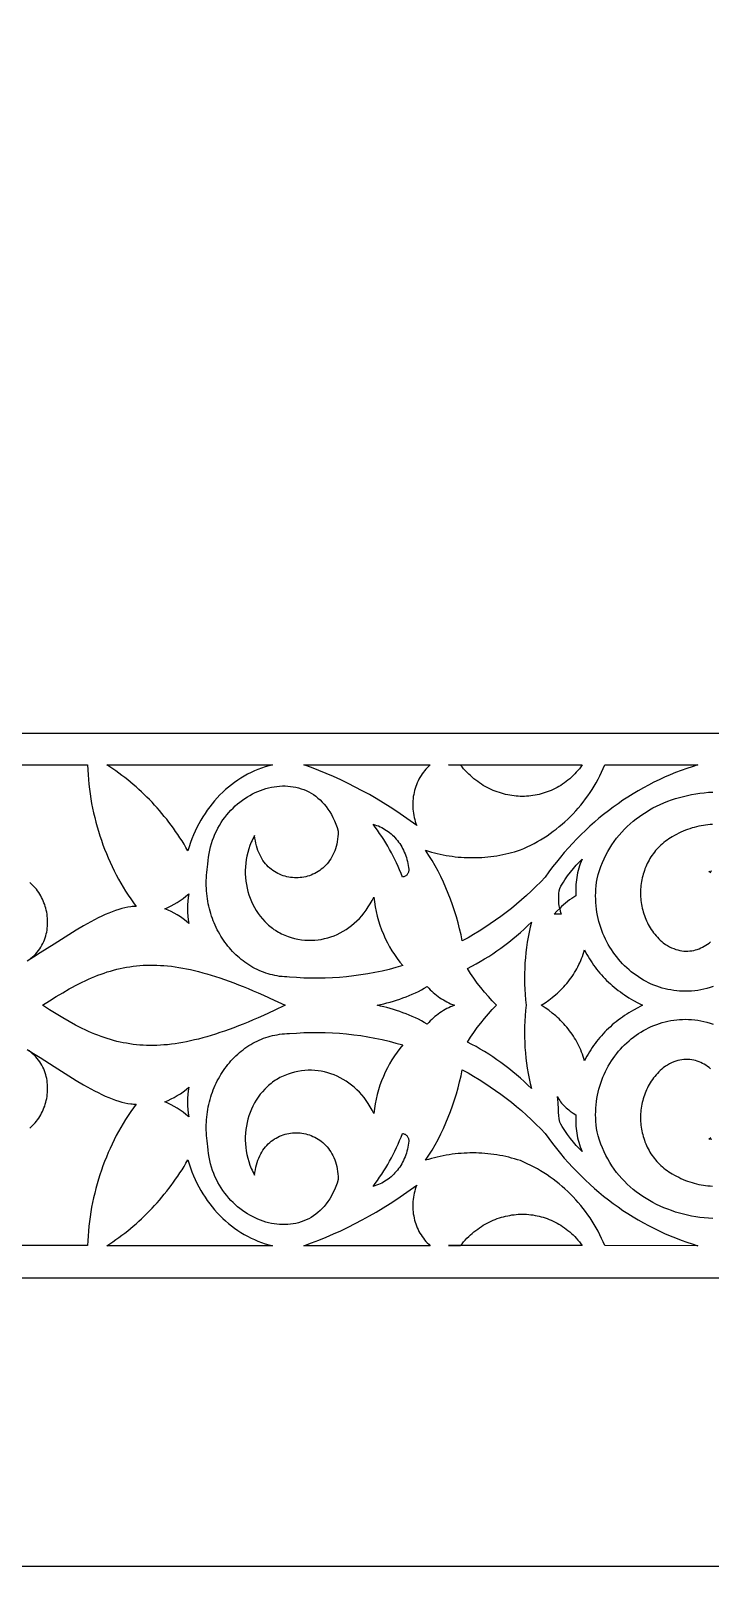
# Model space of a CAD drawing. Extents: x 1336 to 2036, y -730 to 370.
# Drawn here: x 1792.6 to 1898.6, y -729.8 to -490.3 of the extents above; entities that cross this region are included whole.
import ezdxf

# ---------------------------------------------------------------- set-up
doc = ezdxf.new("R2010")
doc.units = 0
doc.layers.add('LAYER_1', color=18, linetype='CONTINUOUS')
doc.layers.add('LAYER_2', color=4, linetype='CONTINUOUS')

msp = doc.modelspace()

# ---------------------------------------------------------------- linework, layer by layer
at = {"layer": 'LAYER_1'}
for points in [[(1335.73, -729.84), (2035.73, -729.84), (2035.73, 370.16), (1335.73, 370.16)], [(1830.31, -604.84), (1829.73, -604.99), (1829.16, -605.16), (1828.6, -605.35), (1828.04, -605.56), (1827.49, -605.79), (1826.96, -606.04), (1826.43, -606.31), (1825.9, -606.6), (1825.39, -606.9), (1824.89, -607.23), (1824.4, -607.57), (1823.92, -607.93), (1823.45, -608.3), (1822.99, -608.7), (1822.55, -609.11), (1822.11, -609.53), (1821.69, -609.97), (1821.28, -610.43), (1820.89, -610.9), (1820.51, -611.39), (1820.14, -611.89), (1819.79, -612.4), (1819.45, -612.93), (1819.12, -613.47), (1818.82, -614.02), (1818.52, -614.59), (1818.25, -615.17), (1817.99, -615.76), (1817.74, -616.36), (1817.52, -616.97), (1817.31, -617.6), (1817.12, -618.23), (1816.81, -617.71), (1816.51, -617.2), (1816.19, -616.7), (1815.87, -616.2), (1815.54, -615.7), (1815.2, -615.21), (1814.86, -614.73), (1814.51, -614.26), (1814.16, -613.79), (1813.8, -613.32), (1813.43, -612.87), (1813.06, -612.42), (1812.68, -611.97), (1812.3, -611.53), (1811.91, -611.1), (1811.51, -610.68), (1811.11, -610.26), (1810.7, -609.85), (1810.29, -609.44), (1809.87, -609.05), (1809.45, -608.66), (1809.02, -608.27), (1808.59, -607.9), (1808.15, -607.53), (1807.71, -607.17), (1807.26, -606.81), (1806.8, -606.47), (1806.35, -606.13), (1805.88, -605.79), (1805.42, -605.47), (1804.94, -605.15), (1804.47, -604.85)], [(1854.94, -604.85), (1854.7, -605.06), (1854.48, -605.28), (1854.26, -605.51), (1854.05, -605.75), (1853.86, -606), (1853.67, -606.26), (1853.5, -606.52), (1853.33, -606.79), (1853.18, -607.07), (1853.04, -607.35), (1852.9, -607.64), (1852.78, -607.94), (1852.67, -608.23), (1852.57, -608.54), (1852.49, -608.85), (1852.41, -609.16), (1852.35, -609.47), (1852.29, -609.79), (1852.25, -610.11), (1852.22, -610.44), (1852.21, -610.76), (1852.2, -611.09), (1852.21, -611.41), (1852.23, -611.74), (1852.26, -612.06), (1852.3, -612.39), (1852.36, -612.71), (1852.43, -613.04), (1852.51, -613.36), (1852.6, -613.68), (1852.71, -613.99), (1852.83, -614.31), (1851.81, -613.55), (1850.77, -612.82), (1849.72, -612.11), (1848.67, -611.42), (1847.6, -610.75), (1846.52, -610.1), (1845.43, -609.47), (1844.33, -608.87), (1843.23, -608.29), (1842.11, -607.73), (1840.99, -607.19), (1839.85, -606.67), (1838.71, -606.18), (1837.56, -605.71), (1836.4, -605.26), (1835.23, -604.84)], [(1896.72, -604.85), (1895.83, -605.12), (1894.96, -605.41), (1894.09, -605.72), (1893.22, -606.05), (1892.37, -606.4), (1891.52, -606.76), (1890.68, -607.15), (1889.84, -607.55), (1889.02, -607.98), (1888.2, -608.42), (1887.39, -608.88), (1886.59, -609.35), (1885.8, -609.85), (1885.02, -610.36), (1884.25, -610.89), (1883.49, -611.43), (1882.74, -612), (1882, -612.58), (1881.27, -613.17), (1880.56, -613.78), (1879.85, -614.41), (1879.15, -615.06), (1878.47, -615.72), (1877.8, -616.39), (1877.14, -617.08), (1876.49, -617.79), (1875.86, -618.51), (1875.24, -619.25), (1874.63, -620), (1874.03, -620.76), (1873.45, -621.54), (1872.89, -622.34), (1872.17, -623.08), (1871.44, -623.81), (1870.7, -624.52), (1869.94, -625.22), (1869.17, -625.9), (1868.39, -626.57), (1867.6, -627.22), (1866.79, -627.85), (1865.97, -628.47), (1865.14, -629.07), (1864.3, -629.65), (1863.45, -630.21), (1862.58, -630.76), (1861.71, -631.29), (1860.83, -631.8), (1859.94, -632.29), (1859.74, -631.34), (1859.52, -630.39), (1859.28, -629.45), (1859.02, -628.52), (1858.74, -627.59), (1858.43, -626.68), (1858.1, -625.78), (1857.75, -624.88), (1857.38, -624), (1856.99, -623.13), (1856.58, -622.27), (1856.15, -621.42), (1855.69, -620.59), (1855.22, -619.76), (1854.72, -618.96), (1854.21, -618.16), (1854.66, -618.3), (1855.12, -618.43), (1855.58, -618.56), (1856.04, -618.67), (1856.5, -618.77), (1856.96, -618.87), (1857.42, -618.95), (1857.88, -619.03), (1858.35, -619.1), (1858.81, -619.16), (1859.28, -619.21), (1859.74, -619.25), (1860.21, -619.28), (1860.68, -619.3), (1861.14, -619.31), (1861.61, -619.31), (1862.08, -619.3), (1862.54, -619.29), (1863.01, -619.26), (1863.48, -619.23), (1863.94, -619.19), (1864.41, -619.13), (1864.87, -619.07), (1865.34, -619), (1865.8, -618.92), (1866.26, -618.83), (1866.72, -618.73), (1867.18, -618.63), (1867.64, -618.51), (1868.1, -618.38), (1868.55, -618.25), (1869, -618.1), (1869.55, -617.87), (1870.08, -617.63), (1870.61, -617.37), (1871.14, -617.1), (1871.65, -616.81), (1872.16, -616.51), (1872.67, -616.2), (1873.16, -615.88), (1873.65, -615.55), (1874.13, -615.2), (1874.6, -614.84), (1875.06, -614.47), (1875.51, -614.09), (1875.96, -613.7), (1876.4, -613.29), (1876.82, -612.88), (1877.24, -612.45), (1877.65, -612.01), (1878.04, -611.57), (1878.43, -611.11), (1878.81, -610.64), (1879.17, -610.16), (1879.53, -609.67), (1879.87, -609.17), (1880.2, -608.66), (1880.52, -608.15), (1880.83, -607.62), (1881.13, -607.08), (1881.41, -606.54), (1881.68, -605.99), (1881.94, -605.42), (1882.18, -604.85)], [(1878.66, -604.85), (1878.44, -605.15), (1878.21, -605.45), (1877.97, -605.73), (1877.73, -606), (1877.48, -606.26), (1877.22, -606.52), (1876.96, -606.76), (1876.7, -607), (1876.43, -607.22), (1876.16, -607.44), (1875.88, -607.64), (1875.59, -607.84), (1875.31, -608.03), (1875.02, -608.2), (1874.72, -608.37), (1874.42, -608.53), (1874.12, -608.68), (1873.82, -608.82), (1873.51, -608.94), (1873.2, -609.06), (1872.89, -609.17), (1872.57, -609.27), (1872.25, -609.37), (1871.93, -609.45), (1871.61, -609.52), (1871.29, -609.58), (1870.96, -609.63), (1870.64, -609.68), (1870.31, -609.71), (1869.98, -609.73), (1869.65, -609.75), (1869.32, -609.75), (1868.99, -609.75), (1868.66, -609.73), (1868.33, -609.71), (1868.01, -609.68), (1867.68, -609.63), (1867.35, -609.58), (1867.02, -609.52), (1866.69, -609.45), (1866.37, -609.36), (1866.04, -609.27), (1865.72, -609.17), (1865.4, -609.06), (1865.08, -608.94), (1864.77, -608.81), (1864.45, -608.68), (1864.14, -608.53), (1863.83, -608.37), (1863.53, -608.2), (1863.22, -608.03), (1862.92, -607.84), (1862.63, -607.64), (1862.34, -607.44), (1862.05, -607.22), (1861.76, -607), (1861.48, -606.76), (1861.21, -606.52), (1860.94, -606.27), (1860.67, -606), (1860.41, -605.73), (1860.15, -605.45), (1859.9, -605.16), (1859.66, -604.86), (1857.77, -604.85)], [(1820.24, -620.33), (1820.28, -619.77), (1820.34, -619.21), (1820.43, -618.67), (1820.53, -618.13), (1820.66, -617.61), (1820.8, -617.1), (1820.96, -616.59), (1821.14, -616.11), (1821.34, -615.63), (1821.56, -615.16), (1821.79, -614.71), (1822.04, -614.27), (1822.3, -613.84), (1822.58, -613.43), (1822.87, -613.03), (1823.17, -612.64), (1823.49, -612.27), (1823.82, -611.91), (1824.16, -611.57), (1824.5, -611.24), (1824.86, -610.93), (1825.23, -610.63), (1825.61, -610.35), (1826, -610.08), (1826.39, -609.83), (1826.79, -609.59), (1827.19, -609.37), (1827.6, -609.17), (1828.02, -608.99), (1828.44, -608.82), (1828.86, -608.67), (1829.29, -608.54), (1829.71, -608.42), (1830.14, -608.33), (1830.57, -608.25), (1831, -608.19), (1831.43, -608.15), (1831.86, -608.13), (1832.29, -608.13), (1832.72, -608.15), (1833.14, -608.19), (1833.56, -608.25), (1833.97, -608.33), (1834.38, -608.43), (1834.79, -608.55), (1835.18, -608.69), (1835.57, -608.86), (1835.96, -609.04), (1836.33, -609.25), (1836.7, -609.48), (1837.06, -609.74), (1837.41, -610.01), (1837.74, -610.31), (1838.07, -610.63), (1838.38, -610.98), (1838.69, -611.35), (1838.97, -611.74), (1839.25, -612.16), (1839.51, -612.6), (1839.75, -613.07), (1839.98, -613.56), (1840.19, -614.08), (1840.39, -614.62), (1840.57, -615.19), (1840.56, -615.62), (1840.53, -616.03), (1840.48, -616.43), (1840.42, -616.82), (1840.34, -617.2), (1840.25, -617.57), (1840.14, -617.92), (1840.02, -618.26), (1839.89, -618.58), (1839.74, -618.89), (1839.58, -619.19), (1839.41, -619.48), (1839.23, -619.76), (1839.03, -620.02), (1838.83, -620.26), (1838.62, -620.5), (1838.39, -620.72), (1838.16, -620.93), (1837.92, -621.12), (1837.68, -621.3), (1837.42, -621.47), (1837.16, -621.63), (1836.9, -621.77), (1836.63, -621.9), (1836.35, -622.02), (1836.07, -622.12), (1835.78, -622.21), (1835.5, -622.28), (1835.21, -622.34), (1834.91, -622.39), (1834.62, -622.43), (1834.32, -622.45), (1834.03, -622.46), (1833.73, -622.45), (1833.44, -622.43), (1833.14, -622.4), (1832.85, -622.35), (1832.56, -622.29), (1832.27, -622.22), (1831.99, -622.13), (1831.71, -622.03), (1831.43, -621.91), (1831.16, -621.78), (1830.89, -621.64), (1830.63, -621.48), (1830.38, -621.31), (1830.13, -621.13), (1829.9, -620.93), (1829.66, -620.72), (1829.44, -620.49), (1829.23, -620.25), (1829.02, -619.99), (1828.83, -619.73), (1828.65, -619.44), (1828.48, -619.15), (1828.32, -618.83), (1828.17, -618.51), (1828.04, -618.17), (1827.92, -617.82), (1827.81, -617.45), (1827.72, -617.06), (1827.64, -616.67), (1827.58, -616.26), (1827.53, -615.83), (1827.39, -616.09), (1827.26, -616.35), (1827.13, -616.61), (1827.01, -616.88), (1826.8, -617.41), (1826.61, -617.95), (1826.45, -618.5), (1826.32, -619.06), (1826.21, -619.61), (1826.14, -620.17), (1826.09, -620.73), (1826.07, -621.29), (1826.07, -621.85), (1826.1, -622.41), (1826.16, -622.96), (1826.24, -623.51), (1826.35, -624.05), (1826.48, -624.58), (1826.64, -625.11), (1826.82, -625.62), (1827.02, -626.13), (1827.25, -626.62), (1827.5, -627.1), (1827.78, -627.57), (1828.07, -628.02), (1828.39, -628.45), (1828.74, -628.87), (1829.1, -629.26), (1829.48, -629.64), (1829.68, -629.82), (1829.89, -630), (1830.1, -630.17), (1830.32, -630.33), (1830.54, -630.49), (1830.76, -630.64), (1830.99, -630.78), (1831.23, -630.92), (1831.47, -631.05), (1831.72, -631.18), (1832.22, -631.41), (1832.74, -631.61), (1833.25, -631.78), (1833.77, -631.92), (1834.29, -632.03), (1834.82, -632.11), (1835.34, -632.17), (1835.86, -632.2), (1836.38, -632.2), (1836.9, -632.18), (1837.42, -632.12), (1837.93, -632.05), (1838.43, -631.94), (1838.94, -631.81), (1839.43, -631.66), (1839.92, -631.48), (1840.4, -631.27), (1840.87, -631.04), (1841.34, -630.79), (1841.79, -630.51), (1842.23, -630.21), (1842.66, -629.89), (1843.08, -629.54), (1843.48, -629.17), (1843.87, -628.78), (1844.25, -628.37), (1844.6, -627.94), (1844.95, -627.48), (1845.27, -627), (1845.58, -626.51), (1845.86, -625.99), (1846.13, -625.45), (1846.22, -626.21), (1846.34, -626.96), (1846.49, -627.7), (1846.67, -628.43), (1846.87, -629.15), (1847.09, -629.86), (1847.34, -630.56), (1847.62, -631.24), (1847.92, -631.91), (1848.24, -632.57), (1848.59, -633.21), (1848.96, -633.83), (1849.35, -634.44), (1849.77, -635.02), (1850.21, -635.59), (1850.66, -636.15), (1849.58, -636.45), (1848.5, -636.74), (1847.41, -636.99), (1846.31, -637.22), (1845.21, -637.43), (1844.11, -637.61), (1843, -637.76), (1841.89, -637.88), (1840.78, -637.98), (1839.66, -638.05), (1838.55, -638.1), (1837.43, -638.12), (1836.31, -638.11), (1835.19, -638.08), (1834.07, -638.02), (1832.95, -637.93), (1832.57, -637.92), (1832.19, -637.9), (1831.81, -637.86), (1831.43, -637.82), (1831.06, -637.76), (1830.7, -637.69), (1830.33, -637.61), (1829.97, -637.52), (1829.62, -637.42), (1829.27, -637.31), (1828.92, -637.18), (1828.58, -637.05), (1828.24, -636.91), (1827.91, -636.75), (1827.58, -636.59), (1827.26, -636.42), (1826.94, -636.24), (1826.63, -636.04), (1826.33, -635.84), (1826.02, -635.63), (1825.73, -635.42), (1825.44, -635.19), (1825.16, -634.95), (1824.88, -634.71), (1824.61, -634.46), (1824.34, -634.2), (1824.08, -633.93), (1823.83, -633.66), (1823.59, -633.38), (1823.35, -633.09), (1823.12, -632.8), (1822.89, -632.49), (1822.68, -632.18), (1822.47, -631.87), (1822.26, -631.55), (1822.07, -631.22), (1821.88, -630.89), (1821.7, -630.55), (1821.53, -630.2), (1821.37, -629.85), (1821.21, -629.5), (1821.07, -629.14), (1820.93, -628.78), (1820.8, -628.41), (1820.68, -628.03), (1820.57, -627.65), (1820.47, -627.27), (1820.37, -626.89), (1820.29, -626.5), (1820.22, -626.1), (1820.15, -625.71), (1820.1, -625.31), (1820.05, -624.91), (1820.02, -624.5), (1819.99, -624.09), (1819.98, -623.68), (1819.97, -623.27), (1819.98, -622.86), (1819.99, -622.44), (1820.02, -622.02), (1820.06, -621.6), (1820.11, -621.18), (1820.17, -620.76)], [(1846.01, -614.1), (1846.29, -614.18), (1846.57, -614.27), (1846.84, -614.37), (1847.11, -614.49), (1847.37, -614.61), (1847.62, -614.75), (1847.87, -614.9), (1848.12, -615.05), (1848.35, -615.22), (1848.58, -615.4), (1848.81, -615.58), (1849.02, -615.78), (1849.23, -615.98), (1849.43, -616.19), (1849.63, -616.41), (1849.82, -616.64), (1849.99, -616.88), (1850.17, -617.12), (1850.33, -617.37), (1850.48, -617.63), (1850.63, -617.89), (1850.76, -618.16), (1850.89, -618.44), (1851, -618.72), (1851.11, -619), (1851.21, -619.29), (1851.29, -619.59), (1851.37, -619.89), (1851.44, -620.2), (1851.49, -620.51), (1851.54, -620.82), (1851.57, -621.13), (1851.58, -621.24), (1851.57, -621.35), (1851.55, -621.46), (1851.53, -621.56), (1851.49, -621.66), (1851.45, -621.76), (1851.39, -621.85), (1851.33, -621.94), (1851.26, -622.02), (1851.19, -622.09), (1851.11, -622.16), (1851.02, -622.21), (1850.92, -622.26), (1850.82, -622.3), (1850.72, -622.32), (1850.61, -622.34), (1850.39, -621.78), (1850.16, -621.23), (1849.92, -620.68), (1849.67, -620.14), (1849.41, -619.6), (1849.15, -619.07), (1848.87, -618.54), (1848.59, -618.02), (1848.3, -617.51), (1847.99, -617), (1847.68, -616.5), (1847.37, -616.01), (1847.04, -615.52), (1846.71, -615.04), (1846.36, -614.56)], [(1878.63, -619.54), (1878.48, -619.89), (1878.34, -620.25), (1878.22, -620.61), (1878.11, -620.97), (1878.01, -621.33), (1877.93, -621.69), (1877.86, -622.05), (1877.8, -622.41), (1877.75, -622.76), (1877.71, -623.12), (1877.68, -623.48), (1877.66, -623.84), (1877.65, -624.19), (1877.65, -624.55), (1877.67, -625.25), (1877.34, -625.46), (1877.01, -625.68), (1876.69, -625.91), (1876.37, -626.15), (1876.05, -626.4), (1875.74, -626.66), (1875.44, -626.94), (1875.14, -627.22), (1875.07, -626.83), (1875.03, -626.45), (1875, -626.06), (1875, -625.67), (1875.01, -625.28), (1875.03, -624.9), (1875.08, -624.51), (1875.14, -624.12), (1875.33, -623.78), (1875.52, -623.44), (1875.73, -623.11), (1875.94, -622.79), (1876.15, -622.47), (1876.37, -622.17), (1876.81, -621.57), (1877.27, -621.01), (1877.73, -620.48), (1878.18, -619.99)], [(1817.24, -624.94), (1817.16, -625.52), (1817.1, -626.1), (1817.06, -626.68), (1817.05, -627.26), (1817.06, -627.84), (1817.1, -628.42), (1817.16, -629), (1817.24, -629.57), (1816.82, -629.21), (1816.38, -628.87), (1815.93, -628.55), (1815.46, -628.25), (1814.99, -627.97), (1814.5, -627.72), (1814.01, -627.5), (1813.5, -627.3), (1814, -627.08), (1814.5, -626.83), (1814.98, -626.57), (1815.46, -626.29), (1815.92, -625.98), (1816.37, -625.66), (1816.81, -625.31)], [(1875.35, -628.12), (1874.26, -628.12), (1874.69, -627.66), (1875.14, -627.22), (1875.23, -627.67)], [(1870.72, -629.35), (1870.53, -630.13), (1870.36, -630.92), (1870.21, -631.72), (1870.08, -632.51), (1869.96, -633.31), (1869.86, -634.12), (1869.78, -634.93), (1869.72, -635.74), (1869.68, -636.55), (1869.66, -637.37), (1869.65, -638.19), (1869.66, -639.02), (1869.69, -639.84), (1869.74, -640.67), (1869.8, -641.5), (1869.89, -642.34), (1869.8, -643.17), (1869.74, -644), (1869.69, -644.83), (1869.66, -645.66), (1869.65, -646.48), (1869.66, -647.31), (1869.68, -648.12), (1869.72, -648.94), (1869.78, -649.75), (1869.86, -650.56), (1869.96, -651.36), (1870.08, -652.16), (1870.21, -652.96), (1870.36, -653.75), (1870.53, -654.54), (1870.72, -655.33), (1870.15, -654.77), (1869.58, -654.23), (1869, -653.71), (1868.41, -653.19), (1867.81, -652.69), (1867.21, -652.21), (1866.59, -651.73), (1865.97, -651.27), (1865.34, -650.82), (1864.7, -650.39), (1864.06, -649.97), (1863.41, -649.56), (1862.75, -649.17), (1862.08, -648.79), (1861.41, -648.43), (1860.73, -648.08), (1861.22, -647.31), (1861.73, -646.56), (1862.27, -645.82), (1862.83, -645.1), (1863.41, -644.39), (1864.01, -643.69), (1864.62, -643.01), (1865.26, -642.34), (1864.62, -641.66), (1864.01, -640.98), (1863.41, -640.29), (1862.83, -639.58), (1862.27, -638.86), (1861.73, -638.12), (1861.22, -637.37), (1860.73, -636.6), (1861.41, -636.25), (1862.08, -635.88), (1862.75, -635.51), (1863.41, -635.11), (1864.06, -634.71), (1864.7, -634.29), (1865.34, -633.85), (1865.97, -633.41), (1866.59, -632.95), (1867.21, -632.47), (1867.81, -631.98), (1868.41, -631.48), (1869, -630.97), (1869.58, -630.44), (1870.15, -629.9)], [(1879.02, -633.69), (1879.19, -634.05), (1879.38, -634.4), (1879.57, -634.74), (1879.77, -635.08), (1879.98, -635.41), (1880.19, -635.74), (1880.42, -636.06), (1880.65, -636.38), (1880.89, -636.7), (1881.14, -637), (1881.39, -637.3), (1881.65, -637.6), (1881.92, -637.89), (1882.19, -638.18), (1882.47, -638.46), (1882.76, -638.73), (1883.06, -639), (1883.35, -639.26), (1883.66, -639.52), (1883.97, -639.77), (1884.29, -640.02), (1884.61, -640.26), (1884.94, -640.49), (1885.27, -640.72), (1885.95, -641.16), (1886.64, -641.58), (1887.36, -641.97), (1888.08, -642.34), (1887.36, -642.71), (1886.64, -643.1), (1885.95, -643.51), (1885.61, -643.73), (1885.27, -643.95), (1884.94, -644.18), (1884.61, -644.42), (1884.29, -644.66), (1883.97, -644.9), (1883.66, -645.15), (1883.35, -645.41), (1883.06, -645.68), (1882.76, -645.94), (1882.47, -646.22), (1882.19, -646.5), (1881.92, -646.78), (1881.65, -647.08), (1881.39, -647.37), (1881.14, -647.67), (1880.89, -647.98), (1880.65, -648.29), (1880.42, -648.61), (1880.19, -648.93), (1879.98, -649.26), (1879.77, -649.6), (1879.57, -649.94), (1879.38, -650.28), (1879.19, -650.63), (1879.02, -650.98), (1878.92, -650.64), (1878.81, -650.3), (1878.69, -649.97), (1878.56, -649.64), (1878.43, -649.31), (1878.29, -648.99), (1878.14, -648.67), (1877.98, -648.36), (1877.81, -648.05), (1877.64, -647.75), (1877.46, -647.45), (1877.27, -647.15), (1877.08, -646.86), (1876.88, -646.58), (1876.67, -646.3), (1876.45, -646.02), (1876.23, -645.75), (1876.01, -645.48), (1875.77, -645.22), (1875.53, -644.97), (1875.29, -644.72), (1875.04, -644.47), (1874.78, -644.24), (1874.52, -644), (1873.98, -643.55), (1873.43, -643.12), (1872.85, -642.72), (1872.26, -642.34), (1872.85, -641.96), (1873.43, -641.55), (1873.98, -641.13), (1874.52, -640.67), (1874.78, -640.44), (1875.04, -640.2), (1875.29, -639.96), (1875.53, -639.71), (1875.77, -639.45), (1876.01, -639.19), (1876.23, -638.93), (1876.45, -638.66), (1876.67, -638.38), (1876.88, -638.1), (1877.08, -637.82), (1877.27, -637.53), (1877.46, -637.23), (1877.64, -636.93), (1877.81, -636.63), (1877.98, -636.32), (1878.14, -636), (1878.29, -635.69), (1878.43, -635.37), (1878.56, -635.04), (1878.69, -634.71), (1878.81, -634.37), (1878.92, -634.04)], [(1794.42, -642.34), (1795.49, -641.64), (1796.54, -640.99), (1797.57, -640.37), (1798.59, -639.78), (1799.09, -639.51), (1799.59, -639.24), (1800.09, -638.98), (1800.59, -638.74), (1801.08, -638.5), (1801.58, -638.28), (1802.07, -638.06), (1802.56, -637.85), (1803.05, -637.66), (1803.55, -637.48), (1804.04, -637.3), (1804.53, -637.14), (1805.03, -636.99), (1805.52, -636.85), (1806.02, -636.72), (1806.52, -636.6), (1807.03, -636.5), (1807.53, -636.4), (1808.04, -636.32), (1808.55, -636.25), (1809.07, -636.19), (1809.59, -636.14), (1810.12, -636.1), (1810.65, -636.08), (1811.18, -636.07), (1811.72, -636.07), (1812.27, -636.08), (1812.82, -636.11), (1813.38, -636.15), (1813.95, -636.2), (1814.53, -636.26), (1815.11, -636.34), (1815.7, -636.43), (1816.3, -636.53), (1816.9, -636.65), (1817.52, -636.78), (1818.15, -636.92), (1818.78, -637.08), (1819.43, -637.25), (1820.08, -637.44), (1820.75, -637.63), (1821.43, -637.85), (1822.12, -638.07), (1822.82, -638.31), (1823.53, -638.57), (1824.26, -638.84), (1825, -639.12), (1825.75, -639.42), (1826.52, -639.73), (1827.3, -640.06), (1828.09, -640.4), (1828.9, -640.76), (1830.56, -641.52), (1832.29, -642.34), (1830.56, -643.16), (1828.9, -643.92), (1828.09, -644.28), (1827.3, -644.62), (1826.52, -644.95), (1825.75, -645.26), (1825, -645.56), (1824.26, -645.84), (1823.53, -646.11), (1822.82, -646.36), (1822.12, -646.6), (1821.43, -646.83), (1820.75, -647.04), (1820.08, -647.24), (1819.43, -647.43), (1818.78, -647.6), (1818.15, -647.75), (1817.52, -647.9), (1816.9, -648.03), (1816.3, -648.14), (1815.7, -648.25), (1815.11, -648.34), (1814.53, -648.41), (1813.95, -648.48), (1813.38, -648.53), (1812.82, -648.57), (1812.27, -648.59), (1811.72, -648.61), (1811.18, -648.61), (1810.65, -648.6), (1810.12, -648.57), (1809.59, -648.54), (1809.07, -648.49), (1808.55, -648.43), (1808.04, -648.36), (1807.53, -648.27), (1807.03, -648.18), (1806.52, -648.07), (1806.02, -647.96), (1805.52, -647.83), (1805.03, -647.69), (1804.53, -647.54), (1804.04, -647.37), (1803.55, -647.2), (1803.05, -647.02), (1802.56, -646.82), (1802.07, -646.62), (1801.58, -646.4), (1801.08, -646.18), (1800.59, -645.94), (1800.09, -645.69), (1799.59, -645.44), (1798.59, -644.89), (1797.57, -644.31), (1796.54, -643.69), (1795.49, -643.03)], [(1854.47, -639.42), (1854.7, -639.66), (1854.93, -639.9), (1855.17, -640.13), (1855.41, -640.35), (1855.66, -640.56), (1855.92, -640.77), (1856.18, -640.96), (1856.44, -641.15), (1856.71, -641.33), (1856.98, -641.5), (1857.26, -641.66), (1857.54, -641.82), (1857.83, -641.96), (1858.12, -642.1), (1858.41, -642.22), (1858.71, -642.34), (1858.41, -642.45), (1858.12, -642.58), (1857.83, -642.72), (1857.54, -642.86), (1857.26, -643.01), (1856.98, -643.17), (1856.71, -643.35), (1856.44, -643.52), (1856.18, -643.71), (1855.92, -643.91), (1855.66, -644.11), (1855.41, -644.33), (1855.17, -644.55), (1854.93, -644.78), (1854.7, -645.01), (1854.47, -645.26), (1854.01, -645), (1853.55, -644.75), (1853.08, -644.51), (1852.61, -644.29), (1852.13, -644.07), (1851.65, -643.87), (1851.16, -643.67), (1850.67, -643.49), (1850.18, -643.31), (1849.68, -643.15), (1849.19, -642.99), (1848.69, -642.84), (1848.18, -642.7), (1847.67, -642.57), (1847.17, -642.45), (1846.66, -642.34), (1847.17, -642.22), (1847.67, -642.1), (1848.18, -641.97), (1848.69, -641.83), (1849.19, -641.69), (1849.68, -641.53), (1850.18, -641.36), (1850.67, -641.19), (1851.16, -641.01), (1851.65, -640.81), (1852.13, -640.61), (1852.61, -640.39), (1853.08, -640.17), (1853.55, -639.93), (1854.01, -639.68)], [(1832.95, -646.75), (1834.07, -646.66), (1835.19, -646.6), (1836.31, -646.57), (1837.43, -646.56), (1838.55, -646.58), (1839.66, -646.62), (1840.78, -646.7), (1841.89, -646.79), (1843, -646.92), (1844.11, -647.07), (1845.21, -647.25), (1846.31, -647.45), (1847.41, -647.68), (1848.5, -647.94), (1849.58, -648.22), (1850.66, -648.53), (1850.21, -649.08), (1849.77, -649.65), (1849.35, -650.24), (1848.96, -650.85), (1848.59, -651.47), (1848.24, -652.11), (1847.92, -652.77), (1847.62, -653.44), (1847.34, -654.12), (1847.09, -654.82), (1846.87, -655.52), (1846.67, -656.24), (1846.49, -656.98), (1846.34, -657.72), (1846.22, -658.46), (1846.13, -659.22), (1845.86, -658.68), (1845.58, -658.17), (1845.27, -657.67), (1844.95, -657.2), (1844.6, -656.74), (1844.25, -656.31), (1843.87, -655.89), (1843.48, -655.5), (1843.08, -655.13), (1842.66, -654.79), (1842.23, -654.46), (1841.79, -654.16), (1841.34, -653.89), (1840.87, -653.63), (1840.4, -653.4), (1839.92, -653.2), (1839.43, -653.02), (1838.94, -652.86), (1838.43, -652.73), (1837.93, -652.63), (1837.42, -652.55), (1836.9, -652.5), (1836.38, -652.47), (1835.86, -652.48), (1835.34, -652.51), (1834.82, -652.56), (1834.29, -652.65), (1833.77, -652.76), (1833.25, -652.9), (1832.74, -653.07), (1832.22, -653.27), (1831.72, -653.5), (1831.47, -653.62), (1831.23, -653.76), (1830.99, -653.89), (1830.76, -654.04), (1830.54, -654.19), (1830.32, -654.35), (1830.1, -654.51), (1829.89, -654.68), (1829.68, -654.85), (1829.48, -655.04), (1829.1, -655.41), (1828.74, -655.81), (1828.39, -656.22), (1828.07, -656.66), (1827.78, -657.11), (1827.5, -657.57), (1827.25, -658.05), (1827.02, -658.55), (1826.82, -659.05), (1826.64, -659.57), (1826.48, -660.1), (1826.35, -660.63), (1826.24, -661.17), (1826.16, -661.72), (1826.1, -662.27), (1826.07, -662.83), (1826.07, -663.39), (1826.09, -663.94), (1826.14, -664.5), (1826.21, -665.06), (1826.32, -665.62), (1826.45, -666.17), (1826.61, -666.72), (1826.8, -667.26), (1827.01, -667.8), (1827.13, -668.06), (1827.26, -668.33), (1827.39, -668.59), (1827.53, -668.85), (1827.58, -668.42), (1827.64, -668.01), (1827.72, -667.61), (1827.81, -667.23), (1827.92, -666.86), (1828.04, -666.51), (1828.17, -666.17), (1828.32, -665.84), (1828.48, -665.53), (1828.65, -665.23), (1828.83, -664.95), (1829.02, -664.68), (1829.23, -664.43), (1829.44, -664.19), (1829.66, -663.96), (1829.9, -663.75), (1830.13, -663.55), (1830.38, -663.36), (1830.63, -663.19), (1830.89, -663.04), (1831.16, -662.89), (1831.43, -662.76), (1831.71, -662.65), (1831.99, -662.55), (1832.27, -662.46), (1832.56, -662.39), (1832.85, -662.33), (1833.14, -662.28), (1833.44, -662.25), (1833.73, -662.23), (1834.03, -662.22), (1834.32, -662.23), (1834.62, -662.25), (1834.91, -662.28), (1835.21, -662.33), (1835.5, -662.39), (1835.78, -662.47), (1836.07, -662.56), (1836.35, -662.66), (1836.63, -662.78), (1836.9, -662.91), (1837.16, -663.05), (1837.42, -663.2), (1837.68, -663.37), (1837.92, -663.55), (1838.16, -663.75), (1838.39, -663.96), (1838.62, -664.18), (1838.83, -664.41), (1839.03, -664.66), (1839.23, -664.92), (1839.41, -665.2), (1839.58, -665.48), (1839.74, -665.78), (1839.89, -666.09), (1840.02, -666.42), (1840.14, -666.76), (1840.25, -667.11), (1840.34, -667.47), (1840.42, -667.85), (1840.48, -668.24), (1840.53, -668.64), (1840.56, -669.06), (1840.57, -669.49), (1840.39, -670.06), (1840.19, -670.6), (1839.98, -671.12), (1839.75, -671.61), (1839.51, -672.08), (1839.25, -672.52), (1838.97, -672.94), (1838.69, -673.33), (1838.38, -673.7), (1838.07, -674.04), (1837.74, -674.37), (1837.41, -674.66), (1837.06, -674.94), (1836.7, -675.19), (1836.33, -675.42), (1835.96, -675.63), (1835.57, -675.82), (1835.18, -675.98), (1834.79, -676.13), (1834.38, -676.25), (1833.97, -676.35), (1833.56, -676.43), (1833.14, -676.49), (1832.72, -676.53), (1832.29, -676.54), (1831.86, -676.54), (1831.43, -676.52), (1831, -676.48), (1830.57, -676.42), (1830.14, -676.35), (1829.71, -676.25), (1829.29, -676.14), (1828.86, -676.01), (1828.44, -675.86), (1828.02, -675.69), (1827.6, -675.5), (1827.19, -675.3), (1826.79, -675.08), (1826.39, -674.85), (1826, -674.6), (1825.61, -674.33), (1825.23, -674.05), (1824.86, -673.75), (1824.5, -673.43), (1824.16, -673.11), (1823.82, -672.76), (1823.49, -672.4), (1823.17, -672.03), (1822.87, -671.65), (1822.58, -671.25), (1822.3, -670.83), (1822.04, -670.41), (1821.79, -669.97), (1821.56, -669.51), (1821.34, -669.05), (1821.14, -668.57), (1820.96, -668.08), (1820.8, -667.58), (1820.66, -667.07), (1820.53, -666.54), (1820.43, -666.01), (1820.34, -665.46), (1820.28, -664.91), (1820.24, -664.34), (1820.17, -663.92), (1820.11, -663.5), (1820.06, -663.08), (1820.02, -662.66), (1819.99, -662.24), (1819.98, -661.82), (1819.97, -661.41), (1819.98, -660.99), (1819.99, -660.58), (1820.02, -660.18), (1820.05, -659.77), (1820.1, -659.37), (1820.15, -658.97), (1820.22, -658.57), (1820.29, -658.18), (1820.37, -657.79), (1820.47, -657.4), (1820.57, -657.02), (1820.68, -656.64), (1820.8, -656.27), (1820.93, -655.9), (1821.07, -655.54), (1821.21, -655.18), (1821.37, -654.82), (1821.53, -654.47), (1821.7, -654.13), (1821.88, -653.79), (1822.07, -653.46), (1822.26, -653.13), (1822.47, -652.81), (1822.68, -652.49), (1822.89, -652.18), (1823.12, -651.88), (1823.35, -651.59), (1823.59, -651.3), (1823.83, -651.02), (1824.08, -650.74), (1824.34, -650.48), (1824.61, -650.22), (1824.88, -649.97), (1825.16, -649.72), (1825.44, -649.49), (1825.73, -649.26), (1826.02, -649.04), (1826.33, -648.83), (1826.63, -648.63), (1826.94, -648.44), (1827.26, -648.26), (1827.58, -648.09), (1827.91, -647.92), (1828.24, -647.77), (1828.58, -647.63), (1828.92, -647.49), (1829.27, -647.37), (1829.62, -647.26), (1829.97, -647.16), (1830.33, -647.07), (1830.7, -646.99), (1831.06, -646.92), (1831.43, -646.86), (1831.81, -646.81), (1832.19, -646.78), (1832.57, -646.76)], [(1859.94, -652.39), (1860.83, -652.88), (1861.71, -653.39), (1862.58, -653.92), (1863.45, -654.46), (1864.3, -655.03), (1865.14, -655.61), (1865.97, -656.21), (1866.79, -656.83), (1867.6, -657.46), (1868.39, -658.11), (1869.17, -658.77), (1869.94, -659.46), (1870.7, -660.15), (1871.44, -660.87), (1872.17, -661.6), (1872.89, -662.34), (1873.45, -663.13), (1874.03, -663.91), (1874.63, -664.68), (1875.24, -665.43), (1875.86, -666.17), (1876.49, -666.89), (1877.14, -667.59), (1877.8, -668.28), (1878.47, -668.96), (1879.15, -669.62), (1879.85, -670.26), (1880.56, -670.89), (1881.27, -671.51), (1882, -672.1), (1882.74, -672.68), (1883.49, -673.24), (1884.25, -673.79), (1885.02, -674.32), (1885.8, -674.83), (1886.59, -675.32), (1887.39, -675.8), (1888.2, -676.26), (1889.02, -676.7), (1889.84, -677.12), (1890.68, -677.53), (1891.52, -677.91), (1892.37, -678.28), (1893.22, -678.63), (1894.09, -678.96), (1894.96, -679.27), (1895.83, -679.56), (1896.72, -679.83), (1882.18, -679.82), (1881.94, -679.25), (1881.68, -678.69), (1881.41, -678.14), (1881.13, -677.59), (1880.83, -677.06), (1880.52, -676.53), (1880.2, -676.01), (1879.87, -675.5), (1879.53, -675.01), (1879.17, -674.52), (1878.81, -674.04), (1878.43, -673.57), (1878.04, -673.11), (1877.65, -672.66), (1877.24, -672.23), (1876.82, -671.8), (1876.4, -671.38), (1875.96, -670.98), (1875.51, -670.59), (1875.06, -670.2), (1874.6, -669.83), (1874.13, -669.48), (1873.65, -669.13), (1873.16, -668.79), (1872.67, -668.47), (1872.16, -668.16), (1871.65, -667.87), (1871.14, -667.58), (1870.61, -667.31), (1870.08, -667.05), (1869.55, -666.81), (1869, -666.57), (1868.55, -666.43), (1868.1, -666.29), (1867.64, -666.17), (1867.18, -666.05), (1866.72, -665.94), (1866.26, -665.84), (1865.8, -665.75), (1865.34, -665.67), (1864.87, -665.6), (1864.41, -665.54), (1863.94, -665.49), (1863.48, -665.45), (1863.01, -665.41), (1862.54, -665.39), (1862.08, -665.37), (1861.61, -665.37), (1861.14, -665.37), (1860.68, -665.38), (1860.21, -665.4), (1859.74, -665.43), (1859.28, -665.47), (1858.81, -665.52), (1858.35, -665.58), (1857.88, -665.65), (1857.42, -665.72), (1856.96, -665.81), (1856.5, -665.9), (1856.04, -666.01), (1855.58, -666.12), (1855.12, -666.24), (1854.66, -666.37), (1854.21, -666.51), (1854.72, -665.72), (1855.22, -664.91), (1855.69, -664.09), (1856.15, -663.25), (1856.58, -662.41), (1856.99, -661.55), (1857.38, -660.67), (1857.75, -659.79), (1858.1, -658.9), (1858.43, -658), (1858.74, -657.08), (1859.02, -656.16), (1859.28, -655.23), (1859.52, -654.29), (1859.74, -653.34)], [(1817.24, -655.1), (1817.16, -655.68), (1817.1, -656.26), (1817.06, -656.84), (1817.05, -657.42), (1817.06, -658), (1817.1, -658.58), (1817.16, -659.16), (1817.24, -659.73), (1816.81, -659.37), (1816.37, -659.02), (1815.92, -658.7), (1815.46, -658.39), (1814.98, -658.11), (1814.5, -657.84), (1814, -657.6), (1813.5, -657.38), (1814.01, -657.18), (1814.5, -656.95), (1814.99, -656.7), (1815.46, -656.43), (1815.93, -656.13), (1816.38, -655.81), (1816.82, -655.47)], [(1874.81, -656.55), (1874.91, -656.77), (1875.02, -656.98), (1875.15, -657.18), (1875.29, -657.38), (1875.44, -657.58), (1875.6, -657.77), (1875.78, -657.96), (1875.96, -658.14), (1876.16, -658.32), (1876.36, -658.5), (1876.56, -658.66), (1876.78, -658.83), (1877.22, -659.14), (1877.67, -659.42), (1877.65, -660.13), (1877.65, -660.48), (1877.66, -660.84), (1877.68, -661.2), (1877.71, -661.55), (1877.75, -661.91), (1877.8, -662.27), (1877.86, -662.63), (1877.93, -662.99), (1878.01, -663.35), (1878.11, -663.71), (1878.22, -664.07), (1878.34, -664.43), (1878.48, -664.78), (1878.63, -665.14), (1878.18, -664.68), (1877.73, -664.19), (1877.27, -663.67), (1876.81, -663.1), (1876.37, -662.51), (1876.15, -662.2), (1875.94, -661.89), (1875.73, -661.56), (1875.52, -661.23), (1875.33, -660.9), (1875.14, -660.55), (1875.06, -660.05), (1875.01, -659.55), (1874.97, -659.04), (1874.94, -658.54), (1874.89, -657.53), (1874.86, -657.04)], [(1850.61, -662.34), (1850.72, -662.35), (1850.82, -662.38), (1850.92, -662.42), (1851.02, -662.46), (1851.11, -662.52), (1851.19, -662.59), (1851.26, -662.66), (1851.33, -662.74), (1851.39, -662.83), (1851.45, -662.92), (1851.49, -663.02), (1851.53, -663.12), (1851.55, -663.22), (1851.57, -663.33), (1851.58, -663.43), (1851.57, -663.54), (1851.54, -663.86), (1851.49, -664.17), (1851.44, -664.48), (1851.37, -664.78), (1851.29, -665.09), (1851.21, -665.38), (1851.11, -665.67), (1851, -665.96), (1850.89, -666.24), (1850.76, -666.52), (1850.63, -666.79), (1850.48, -667.05), (1850.33, -667.31), (1850.17, -667.56), (1849.99, -667.8), (1849.82, -668.04), (1849.63, -668.26), (1849.43, -668.48), (1849.23, -668.7), (1849.02, -668.9), (1848.81, -669.09), (1848.58, -669.28), (1848.35, -669.46), (1848.12, -669.62), (1847.87, -669.78), (1847.62, -669.93), (1847.37, -670.06), (1847.11, -670.19), (1846.84, -670.3), (1846.57, -670.41), (1846.29, -670.5), (1846.01, -670.58), (1846.36, -670.11), (1846.71, -669.64), (1847.04, -669.16), (1847.37, -668.67), (1847.68, -668.17), (1847.99, -667.67), (1848.3, -667.17), (1848.59, -666.65), (1848.87, -666.13), (1849.15, -665.61), (1849.41, -665.08), (1849.67, -664.54), (1849.92, -664), (1850.16, -663.45), (1850.39, -662.9)], [(1817.12, -666.45), (1817.31, -667.08), (1817.52, -667.7), (1817.74, -668.32), (1817.99, -668.92), (1818.25, -669.51), (1818.52, -670.09), (1818.82, -670.65), (1819.12, -671.21), (1819.45, -671.75), (1819.79, -672.27), (1820.14, -672.79), (1820.51, -673.29), (1820.89, -673.77), (1821.28, -674.25), (1821.69, -674.7), (1822.11, -675.14), (1822.55, -675.57), (1822.99, -675.98), (1823.45, -676.37), (1823.92, -676.75), (1824.4, -677.11), (1824.89, -677.45), (1825.39, -677.77), (1825.9, -678.08), (1826.43, -678.37), (1826.96, -678.64), (1827.49, -678.89), (1828.04, -679.12), (1828.6, -679.33), (1829.16, -679.52), (1829.73, -679.69), (1830.31, -679.84), (1804.47, -679.83), (1804.94, -679.52), (1805.42, -679.21), (1805.88, -678.88), (1806.35, -678.55), (1806.8, -678.21), (1807.26, -677.86), (1807.71, -677.51), (1808.15, -677.15), (1808.59, -676.78), (1809.02, -676.4), (1809.45, -676.02), (1809.87, -675.63), (1810.29, -675.23), (1810.7, -674.83), (1811.11, -674.42), (1811.51, -674), (1811.91, -673.57), (1812.3, -673.14), (1812.68, -672.71), (1813.06, -672.26), (1813.43, -671.81), (1813.8, -671.35), (1814.16, -670.89), (1814.51, -670.42), (1814.86, -669.94), (1815.2, -669.46), (1815.54, -668.97), (1815.87, -668.48), (1816.19, -667.98), (1816.51, -667.48), (1816.81, -666.96)], [(1852.83, -670.37), (1852.71, -670.68), (1852.6, -671), (1852.51, -671.32), (1852.43, -671.64), (1852.36, -671.96), (1852.3, -672.29), (1852.26, -672.61), (1852.23, -672.94), (1852.21, -673.27), (1852.2, -673.59), (1852.21, -673.92), (1852.22, -674.24), (1852.25, -674.56), (1852.29, -674.88), (1852.35, -675.2), (1852.41, -675.52), (1852.49, -675.83), (1852.57, -676.14), (1852.67, -676.44), (1852.78, -676.74), (1852.9, -677.04), (1853.04, -677.33), (1853.18, -677.61), (1853.33, -677.89), (1853.5, -678.16), (1853.67, -678.42), (1853.86, -678.68), (1854.05, -678.93), (1854.26, -679.17), (1854.48, -679.4), (1854.7, -679.62), (1854.94, -679.83), (1835.23, -679.84), (1836.4, -679.41), (1837.56, -678.97), (1838.71, -678.5), (1839.85, -678), (1840.99, -677.49), (1842.11, -676.95), (1843.23, -676.39), (1844.33, -675.81), (1845.43, -675.2), (1846.52, -674.58), (1847.6, -673.93), (1848.67, -673.26), (1849.72, -672.57), (1850.77, -671.86), (1851.81, -671.12)], [(1859.66, -679.82), (1859.9, -679.52), (1860.15, -679.23), (1860.41, -678.95), (1860.67, -678.67), (1860.94, -678.41), (1861.21, -678.16), (1861.48, -677.91), (1861.76, -677.68), (1862.05, -677.45), (1862.34, -677.24), (1862.63, -677.03), (1862.92, -676.84), (1863.22, -676.65), (1863.53, -676.47), (1863.83, -676.31), (1864.14, -676.15), (1864.45, -676), (1864.77, -675.86), (1865.08, -675.73), (1865.4, -675.61), (1865.72, -675.5), (1866.04, -675.4), (1866.37, -675.31), (1866.69, -675.23), (1867.02, -675.16), (1867.35, -675.1), (1867.68, -675.04), (1868.01, -675), (1868.33, -674.97), (1868.66, -674.94), (1868.99, -674.93), (1869.32, -674.92), (1869.65, -674.93), (1869.98, -674.94), (1870.31, -674.97), (1870.64, -675), (1870.96, -675.04), (1871.29, -675.1), (1871.61, -675.16), (1871.93, -675.23), (1872.25, -675.31), (1872.57, -675.4), (1872.89, -675.5), (1873.2, -675.61), (1873.51, -675.73), (1873.82, -675.86), (1874.12, -676), (1874.42, -676.15), (1874.72, -676.31), (1875.02, -676.47), (1875.31, -676.65), (1875.59, -676.84), (1875.88, -677.03), (1876.16, -677.24), (1876.43, -677.45), (1876.7, -677.68), (1876.96, -677.91), (1877.22, -678.16), (1877.48, -678.41), (1877.73, -678.67), (1877.97, -678.95), (1878.21, -679.23), (1878.44, -679.52), (1878.66, -679.82), (1857.77, -679.82)]]:
    msp.add_lwpolyline(points, close=True, dxfattribs=at)
for points in [[(1782.24, -604.85), (1801.44, -604.85), (1801.48, -605.61), (1801.52, -606.37), (1801.58, -607.12), (1801.66, -607.87), (1801.75, -608.62), (1801.85, -609.37), (1801.96, -610.11), (1802.09, -610.85), (1802.24, -611.58), (1802.39, -612.31), (1802.56, -613.04), (1802.74, -613.76), (1802.94, -614.48), (1803.15, -615.19), (1803.37, -615.9), (1803.6, -616.6), (1803.85, -617.3), (1804.11, -617.99), (1804.38, -618.68), (1804.67, -619.36), (1804.97, -620.03), (1805.28, -620.69), (1805.6, -621.35), (1805.93, -622), (1806.28, -622.65), (1806.64, -623.29), (1807.01, -623.92), (1807.39, -624.54), (1807.79, -625.15), (1808.2, -625.75), (1808.61, -626.35), (1809.05, -626.94), (1808.84, -626.93), (1808.63, -626.93), (1808.42, -626.94), (1808.2, -626.96), (1807.75, -627.02), (1807.28, -627.11), (1806.8, -627.23), (1806.31, -627.38), (1805.8, -627.55), (1805.28, -627.74), (1804.75, -627.95), (1804.21, -628.19), (1803.66, -628.45), (1803.11, -628.72), (1802.55, -629.01), (1801.98, -629.31), (1801.41, -629.62), (1800.83, -629.95), (1799.67, -630.63), (1798.52, -631.34), (1797.37, -632.06), (1796.23, -632.78), (1794.05, -634.18), (1793.02, -634.83), (1792.04, -635.44)], [(1899.07, -639.41), (1898.6, -639.57), (1898.12, -639.7), (1897.64, -639.82), (1897.16, -639.92), (1896.68, -640.01), (1896.21, -640.07), (1895.73, -640.11), (1895.26, -640.14), (1894.79, -640.15), (1894.32, -640.15), (1893.86, -640.12), (1893.4, -640.08), (1892.94, -640.03), (1892.48, -639.95), (1892.03, -639.87), (1891.59, -639.76), (1891.15, -639.64), (1890.71, -639.51), (1890.28, -639.36), (1889.85, -639.19), (1889.43, -639.02), (1889.02, -638.82), (1888.61, -638.62), (1888.21, -638.4), (1887.82, -638.17), (1887.43, -637.92), (1887.05, -637.66), (1886.68, -637.39), (1886.32, -637.11), (1885.96, -636.81), (1885.62, -636.5), (1885.28, -636.19), (1884.96, -635.86), (1884.64, -635.51), (1884.33, -635.16), (1884.04, -634.8), (1883.75, -634.43), (1883.48, -634.05), (1883.21, -633.66), (1882.96, -633.26), (1882.72, -632.85), (1882.49, -632.43), (1882.28, -632), (1882.08, -631.57), (1881.89, -631.12), (1881.71, -630.67), (1881.55, -630.21), (1881.4, -629.75), (1881.27, -629.27), (1881.15, -628.79), (1881.04, -628.31), (1880.95, -627.82), (1880.88, -627.32), (1880.82, -626.81), (1880.78, -626.3), (1880.76, -625.79), (1880.75, -625.27), (1880.76, -624.75), (1880.78, -624.22), (1880.83, -623.68), (1880.89, -623.15), (1880.97, -622.61), (1881.15, -621.96), (1881.34, -621.32), (1881.56, -620.7), (1881.8, -620.09), (1882.06, -619.5), (1882.34, -618.93), (1882.64, -618.37), (1882.96, -617.82), (1883.3, -617.29), (1883.66, -616.78), (1884.03, -616.28), (1884.42, -615.8), (1884.82, -615.33), (1885.25, -614.88), (1885.68, -614.45), (1886.14, -614.03), (1886.61, -613.63), (1887.09, -613.24), (1887.58, -612.87), (1888.09, -612.52), (1888.62, -612.19), (1889.15, -611.87), (1889.7, -611.56), (1890.26, -611.28), (1890.83, -611.01), (1891.41, -610.76), (1892, -610.52), (1892.6, -610.3), (1893.21, -610.1), (1893.82, -609.92), (1894.45, -609.75), (1895.08, -609.6), (1895.72, -609.47), (1896.37, -609.36), (1897.03, -609.26), (1897.69, -609.18), (1898.35, -609.12), (1899.02, -609.08)], [(1898.99, -614.14), (1898.63, -614.16), (1898.27, -614.19), (1897.92, -614.23), (1897.56, -614.28), (1897.21, -614.34), (1896.85, -614.41), (1896.5, -614.49), (1896.15, -614.58), (1895.8, -614.68), (1895.45, -614.79), (1895.1, -614.91), (1894.75, -615.04), (1894.4, -615.18), (1894.06, -615.34), (1893.72, -615.5), (1893.38, -615.68), (1893.04, -615.86), (1892.71, -616.06), (1892.43, -616.22), (1892.17, -616.39), (1891.91, -616.56), (1891.65, -616.75), (1891.41, -616.94), (1891.17, -617.13), (1890.94, -617.34), (1890.72, -617.55), (1890.51, -617.76), (1890.3, -617.99), (1890.11, -618.21), (1889.92, -618.45), (1889.73, -618.69), (1889.56, -618.93), (1889.39, -619.18), (1889.23, -619.43), (1889.08, -619.69), (1888.94, -619.95), (1888.81, -620.22), (1888.68, -620.49), (1888.56, -620.76), (1888.45, -621.03), (1888.35, -621.31), (1888.25, -621.6), (1888.17, -621.88), (1888.09, -622.17), (1888.02, -622.46), (1887.96, -622.75), (1887.9, -623.04), (1887.86, -623.33), (1887.82, -623.63), (1887.79, -623.92), (1887.77, -624.22), (1887.76, -624.52), (1887.75, -624.82), (1887.76, -625.11), (1887.77, -625.41), (1887.79, -625.71), (1887.82, -626.01), (1887.86, -626.3), (1887.9, -626.6), (1887.96, -626.89), (1888.02, -627.19), (1888.09, -627.48), (1888.17, -627.77), (1888.26, -628.05), (1888.35, -628.34), (1888.46, -628.62), (1888.57, -628.9), (1888.69, -629.18), (1888.82, -629.45), (1888.96, -629.72), (1889.11, -629.98), (1889.27, -630.25), (1889.43, -630.5), (1889.6, -630.76), (1889.79, -631.01), (1889.98, -631.25), (1890.18, -631.49), (1890.39, -631.72), (1890.6, -631.95), (1890.83, -632.17), (1891.06, -632.39), (1891.31, -632.6), (1891.63, -632.83), (1891.96, -633.03), (1892.29, -633.21), (1892.61, -633.36), (1892.94, -633.5), (1893.26, -633.61), (1893.58, -633.71), (1893.9, -633.78), (1894.22, -633.83), (1894.53, -633.87), (1894.84, -633.88), (1895.15, -633.88), (1895.45, -633.86), (1895.75, -633.83), (1896.05, -633.77), (1896.34, -633.7), (1896.62, -633.62), (1896.9, -633.52), (1897.18, -633.4), (1897.45, -633.27), (1897.71, -633.13), (1897.96, -632.98), (1898.21, -632.81), (1898.45, -632.63), (1898.69, -632.44)], [(1898.73, -621.7), (1898.42, -621.46), (1898.86, -621.38)], [(1792.33, -635.23), (1792.61, -635.01), (1792.88, -634.78), (1793.13, -634.55), (1793.36, -634.3), (1793.58, -634.05), (1793.79, -633.79), (1793.98, -633.52), (1794.15, -633.25), (1794.31, -632.97), (1794.46, -632.69), (1794.6, -632.4), (1794.72, -632.11), (1794.82, -631.81), (1794.92, -631.51), (1795, -631.21), (1795.07, -630.91), (1795.12, -630.6), (1795.16, -630.29), (1795.2, -629.98), (1795.21, -629.67), (1795.22, -629.36), (1795.21, -629.05), (1795.2, -628.74), (1795.17, -628.43), (1795.13, -628.12), (1795.07, -627.81), (1795.01, -627.51), (1794.94, -627.21), (1794.85, -626.91), (1794.76, -626.62), (1794.65, -626.33), (1794.54, -626.05), (1794.42, -625.77), (1794.28, -625.5), (1794.14, -625.24), (1793.98, -624.98), (1793.82, -624.72), (1793.65, -624.48), (1793.47, -624.24), (1793.28, -624.02), (1793.08, -623.8), (1792.88, -623.59), (1792.66, -623.39), (1792.44, -623.2)], [(1899.02, -675.6), (1898.35, -675.55), (1897.69, -675.49), (1897.03, -675.42), (1896.37, -675.32), (1895.72, -675.21), (1895.08, -675.07), (1894.45, -674.93), (1893.82, -674.76), (1893.21, -674.58), (1892.6, -674.37), (1892, -674.16), (1891.41, -673.92), (1890.83, -673.67), (1890.26, -673.4), (1889.7, -673.11), (1889.15, -672.81), (1888.62, -672.49), (1888.09, -672.16), (1887.58, -671.8), (1887.09, -671.43), (1886.61, -671.05), (1886.14, -670.65), (1885.68, -670.23), (1885.25, -669.79), (1884.82, -669.34), (1884.42, -668.88), (1884.03, -668.4), (1883.66, -667.9), (1883.3, -667.38), (1882.96, -666.86), (1882.64, -666.31), (1882.34, -665.75), (1882.06, -665.18), (1881.8, -664.58), (1881.56, -663.98), (1881.34, -663.36), (1881.15, -662.72), (1880.97, -662.07), (1880.89, -661.53), (1880.83, -660.99), (1880.78, -660.46), (1880.76, -659.93), (1880.75, -659.41), (1880.76, -658.89), (1880.78, -658.37), (1880.82, -657.86), (1880.88, -657.36), (1880.95, -656.86), (1881.04, -656.37), (1881.15, -655.88), (1881.27, -655.4), (1881.4, -654.93), (1881.55, -654.46), (1881.71, -654), (1881.89, -653.55), (1882.08, -653.11), (1882.28, -652.67), (1882.49, -652.25), (1882.72, -651.83), (1882.96, -651.42), (1883.21, -651.02), (1883.48, -650.63), (1883.75, -650.25), (1884.04, -649.87), (1884.33, -649.51), (1884.64, -649.16), (1884.96, -648.82), (1885.28, -648.49), (1885.62, -648.17), (1885.96, -647.87), (1886.32, -647.57), (1886.68, -647.29), (1887.05, -647.02), (1887.43, -646.76), (1887.82, -646.51), (1888.21, -646.28), (1888.61, -646.06), (1889.02, -645.85), (1889.43, -645.66), (1889.85, -645.48), (1890.28, -645.32), (1890.71, -645.17), (1891.15, -645.03), (1891.59, -644.91), (1892.03, -644.81), (1892.48, -644.72), (1892.94, -644.65), (1893.4, -644.59), (1893.86, -644.55), (1894.32, -644.53), (1894.79, -644.52), (1895.26, -644.53), (1895.73, -644.56), (1896.21, -644.61), (1896.68, -644.67), (1897.16, -644.75), (1897.64, -644.85), (1898.12, -644.97), (1898.6, -645.11), (1899.07, -645.27)], [(1792.04, -649.24), (1793.02, -649.84), (1794.05, -650.5), (1796.23, -651.9), (1797.37, -652.62), (1798.52, -653.34), (1799.67, -654.05), (1800.83, -654.73), (1801.41, -655.05), (1801.98, -655.37), (1802.55, -655.67), (1803.11, -655.96), (1803.66, -656.23), (1804.21, -656.49), (1804.75, -656.72), (1805.28, -656.94), (1805.8, -657.13), (1806.31, -657.3), (1806.8, -657.45), (1807.28, -657.56), (1807.75, -657.65), (1808.2, -657.71), (1808.42, -657.73), (1808.63, -657.74), (1808.84, -657.75), (1809.05, -657.74), (1808.61, -658.33), (1808.2, -658.92), (1807.79, -659.53), (1807.39, -660.14), (1807.01, -660.76), (1806.64, -661.39), (1806.28, -662.03), (1805.93, -662.67), (1805.6, -663.32), (1805.28, -663.98), (1804.97, -664.65), (1804.67, -665.32), (1804.38, -666), (1804.11, -666.69), (1803.85, -667.38), (1803.6, -668.07), (1803.37, -668.78), (1803.15, -669.48), (1802.94, -670.2), (1802.74, -670.91), (1802.56, -671.64), (1802.39, -672.36), (1802.24, -673.09), (1802.09, -673.83), (1801.96, -674.57), (1801.85, -675.31), (1801.75, -676.06), (1801.66, -676.8), (1801.58, -677.56), (1801.52, -678.31), (1801.48, -679.07), (1801.44, -679.82), (1782.25, -679.82)], [(1792.44, -661.48), (1792.66, -661.29), (1792.88, -661.09), (1793.08, -660.88), (1793.28, -660.66), (1793.47, -660.43), (1793.65, -660.2), (1793.82, -659.95), (1793.98, -659.7), (1794.14, -659.44), (1794.28, -659.18), (1794.42, -658.9), (1794.54, -658.63), (1794.65, -658.34), (1794.76, -658.05), (1794.85, -657.76), (1794.94, -657.47), (1795.01, -657.17), (1795.07, -656.86), (1795.13, -656.56), (1795.17, -656.25), (1795.2, -655.94), (1795.21, -655.63), (1795.22, -655.32), (1795.21, -655.01), (1795.2, -654.7), (1795.16, -654.39), (1795.12, -654.08), (1795.07, -653.77), (1795, -653.46), (1794.92, -653.16), (1794.82, -652.86), (1794.72, -652.57), (1794.6, -652.27), (1794.46, -651.99), (1794.31, -651.7), (1794.15, -651.42), (1793.98, -651.15), (1793.79, -650.89), (1793.58, -650.63), (1793.36, -650.38), (1793.13, -650.13), (1792.88, -649.89), (1792.61, -649.67), (1792.33, -649.45)], [(1898.69, -652.24), (1898.45, -652.05), (1898.21, -651.87), (1897.96, -651.7), (1897.71, -651.54), (1897.45, -651.4), (1897.18, -651.27), (1896.9, -651.16), (1896.62, -651.06), (1896.34, -650.97), (1896.05, -650.9), (1895.75, -650.85), (1895.45, -650.81), (1895.15, -650.79), (1894.84, -650.79), (1894.53, -650.81), (1894.22, -650.84), (1893.9, -650.9), (1893.58, -650.97), (1893.26, -651.06), (1892.94, -651.18), (1892.61, -651.31), (1892.29, -651.47), (1891.96, -651.65), (1891.63, -651.85), (1891.31, -652.08), (1891.06, -652.29), (1890.83, -652.5), (1890.6, -652.73), (1890.39, -652.95), (1890.18, -653.19), (1889.98, -653.43), (1889.79, -653.67), (1889.6, -653.92), (1889.43, -654.17), (1889.27, -654.43), (1889.11, -654.69), (1888.96, -654.96), (1888.82, -655.23), (1888.69, -655.5), (1888.57, -655.78), (1888.46, -656.06), (1888.35, -656.34), (1888.26, -656.62), (1888.17, -656.91), (1888.09, -657.2), (1888.02, -657.49), (1887.96, -657.78), (1887.9, -658.08), (1887.86, -658.37), (1887.82, -658.67), (1887.79, -658.97), (1887.77, -659.26), (1887.76, -659.56), (1887.75, -659.86), (1887.76, -660.16), (1887.77, -660.46), (1887.79, -660.75), (1887.82, -661.05), (1887.86, -661.34), (1887.9, -661.64), (1887.96, -661.93), (1888.02, -662.22), (1888.09, -662.51), (1888.17, -662.8), (1888.25, -663.08), (1888.35, -663.36), (1888.45, -663.64), (1888.56, -663.92), (1888.68, -664.19), (1888.81, -664.46), (1888.94, -664.73), (1889.08, -664.99), (1889.23, -665.24), (1889.39, -665.5), (1889.56, -665.75), (1889.73, -665.99), (1889.92, -666.23), (1890.11, -666.46), (1890.3, -666.69), (1890.51, -666.91), (1890.72, -667.13), (1890.94, -667.34), (1891.17, -667.54), (1891.41, -667.74), (1891.65, -667.93), (1891.91, -668.11), (1892.17, -668.29), (1892.43, -668.46), (1892.71, -668.62), (1893.04, -668.81), (1893.38, -669), (1893.72, -669.17), (1894.06, -669.34), (1894.4, -669.49), (1894.75, -669.64), (1895.1, -669.77), (1895.45, -669.89), (1895.8, -670), (1896.15, -670.1), (1896.5, -670.19), (1896.85, -670.27), (1897.21, -670.34), (1897.56, -670.4), (1897.92, -670.45), (1898.27, -670.49), (1898.63, -670.52), (1898.99, -670.53)], [(1898.86, -663.29), (1898.42, -663.22), (1898.73, -662.98)]]:
    msp.add_lwpolyline(points, dxfattribs=at)
at = {"layer": 'LAYER_2'}
for points in [[(1990.72, -684.83), (1990.72, 325.15), (1380.73, 325.15), (1380.73, -684.83)], [(1465.74, 240.2), (1465.74, -599.87), (1905.71, -599.87), (1905.71, 240.2)]]:
    msp.add_lwpolyline(points, close=True, dxfattribs=at)

doc.saveas('drawing.dxf')
